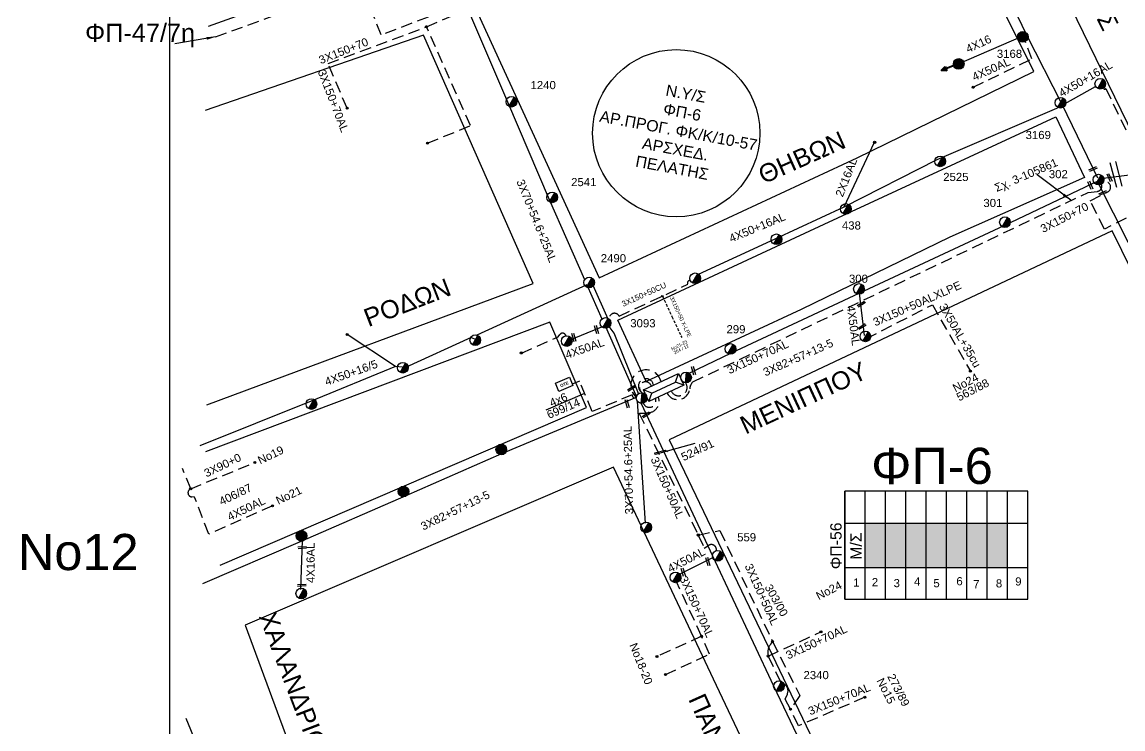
# Model space of a CAD drawing. Header units: millimetres. Extents: x 839 to 3144, y 747 to 1790.
# Drawn here: x 843.1 to 1086.6, y 1329.4 to 1485.8 of the extents above; entities that cross this region are included whole.
import ezdxf
from ezdxf.enums import TextEntityAlignment as Align

# ---------------------------------------------------------------- set-up
doc = ezdxf.new("R2010")
doc.units = ezdxf.units.MM
doc.linetypes.add('DASHED', pattern=[19.05, 12.7, -6.35])
for name, color, linetype in [('Pillar OTE', 7, 'Continuous'), ('Ασφαλειοκιβώτια Χ.Τ 9 αναχωρήσεων', 7, 'Continuous'), ('Γέφυρες Εναερίου Δικτύου', 7, 'DASHED'), ('Γυμνά εναέρια ΧΤ (1Φ)   2x16AL', 7, 'Continuous'), ('Γυμνά εναέρια ΧΤ (3Φ)   3x50+35CU', 7, 'Continuous'), ('Γυμνά εναέρια ΧΤ και ΦΟΠ (3Φ)   4x50+16AL', 7, 'Continuous'), ('Εναέρια παροχή ΧΤ 4x16', 7, 'SYN_LINE'), ('Επίτονοι', 7, 'Continuous'), ('Επιγραφές - Σχήματα', 7, 'Continuous'), ('Καλώδια ΧΤ   3x150+50AL', 7, 'DASHED'), ('Καλώδια ΧΤ   3x150+50ALXLPE', 7, 'DASHED'), ('Καλώδια ΧΤ   3x150+70AL', 7, 'DASHED'), ('Καλώδια ΧΤ   3x150AL+50CU', 7, 'DASHED'), ('Καλώδια ΧΤ   3x150AL+50XLPE', 7, 'DASHED'), ('Καλώδια ΧΤ   3x82+57+13-5', 7, 'Continuous'), ('Καλώδια ΧΤ   4x16AL', 7, 'DASHED'), ('Καλώδια ΧΤ   4x50+13-5', 7, 'Continuous'), ('Καλώδια ΧΤ   4x50AL', 7, 'DASHED'), ('Μηχανική τομή', 7, 'Continuous'), ('Στύλος Ξύλινος', 7, 'Continuous'), ('Στύλος Ξύλινος @ 1', 7, 'Continuous'), ('Στύλος ΦΜ', 7, 'Continuous'), ('Στύλος ΦΜ @ 1', 7, 'Continuous'), ('Συνδέσεις', 7, 'Continuous'), ('Συνεστραμμένα ΧΤ   3x70+54.6+25AL', 7, 'SYN_LINE'), ('Τομή', 7, 'Continuous'), ('Υποσταθμός εναέριος 2 στύλων', 7, 'Continuous'), ('Υποσταθμός πόλεως', 7, 'Continuous'), ('Υπόβαθρο ΔΕΗ', 7, 'Continuous'), ('Υπόγεια καλώδια Παροχών ΧΤ   4x6', 7, 'DASHED')]:
    doc.layers.add(name, color=color, linetype=linetype)
doc.styles.get("Standard").update_dxf_attribs({"font": 'ARIAL.TTF'})
doc.linetypes.add('SYN_LINE', pattern='A,0.5,-0.0001,["/\\/\\/\\/",Standard,S=0.1,R=0,X=0,Y=-0.05],-0.25', length=0.7501)
doc.dimstyles.new('ISO-25', dxfattribs={"dimtxt": 2.5, "dimasz": 2.5, "dimexe": 1.25, "dimexo": 0.625, "dimtad": 1, "dimtxsty": 'Standard', "dimcen": 2.5, "dimadec": 0, "dimazin": 0, "dimtfac": 1, "dimtmove": 0, "dimatfit": 3, "dimfxl": 1, "dimarcsym": 0})

# ---------------------------------------------------------------- blocks, each defined once
blk = doc.blocks.new('ΑΣΦΑΛΕΙΟΚΙΒΩΤΙΟ ΥΠΟΣΤΑΘΜΟΥ 9 ΑΝΑΧΩΡΗΣΕΩΝ')
at = {"layer": 'Ασφαλειοκιβώτια Χ.Τ 9 αναχωρήσεων', "ltscale": 40}
for p, q in [((-23.8, 40.36), (24.02, 40.36)), ((-9.72, 40.36), (-9.72, -40.64)), ((9.94, 40.36), (9.94, -40.64)), ((-23.8, 31.36), (24.02, 31.36)), ((-23.8, 22.36), (24.02, 22.36)), ((-23.8, 13.36), (24.02, 13.36)), ((-23.8, 4.36), (24.02, 4.36)), ((-23.8, -4.64), (24.02, -4.64)), ((-23.8, -13.64), (24.02, -13.64)), ((-23.8, -22.64), (24.02, -22.64)), ((-23.8, -31.64), (24.02, -31.64))]:
    blk.add_line(p, q, dxfattribs=at)
at = {"layer": 'Ασφαλειοκιβώτια Χ.Τ 9 αναχωρήσεων'}
blk.add_lwpolyline([(-23.8, -40.64), (24.02, -40.64), (24.02, 40.36), (-23.8, 40.36)], close=True, dxfattribs=at)
for s, p in [('1', (-18.19, 36.66)), ('2', (-17.99, 28.44)), ('3', (-18.43, 18.79)), ('4', (-17.74, 9.77)), ('5', (-18.47, 1.19)), ('6', (-17.59, -8.98)), ('7', (-18.93, -16.39)), ('8', (-18.55, -26.45)), ('9', (-17.69, -35))]:
    blk.add_text(s, height=3.6, rotation=270, dxfattribs=at).set_placement(p)
at = {"layer": 'Ασφαλειοκιβώτια Χ.Τ 9 αναχωρήσεων', "ltscale": 40}
for tag, height, p in [('ΟΝΟΜΑ', 5, (-0.16, 44.31)), ('ΚΕΙΜΕΝΟ 1', 2, (17.06, 35.59)), ('ΚΕΙΜΕΝΟ 2', 2, (17.06, 26.88)), ('ΚΕΙΜΕΝΟ 3', 2, (17.06, 17.69)), ('ΚΕΙΜΕΝΟ 4', 2, (17.06, 8.71)), ('ΚΕΙΜΕΝΟ 5', 2, (17.06, -0.13)), ('ΚΕΙΜΕΝΟ 6', 2, (17.06, -9.05)), ('ΚΕΙΜΕΝΟ 7', 2, (17.06, -18.13)), ('ΚΕΙΜΕΝΟ 8', 2, (17.06, -26.85)), ('ΚΕΙΜΕΝΟ 9', 2, (17.06, -35.99)), ('ΣΧ', 2, (-0.1, -42.64))]:
    blk.add_attdef(tag, text='', height=height, dxfattribs=at).set_placement(p, align=Align.MIDDLE_CENTER)
blk = doc.blocks.new('ΥΠΑΡΧΩΝ ΤΣΙΜΕΝΤΕΝΙΟΣ ΣΤΥΛΟΣ')
at = {"layer": 'Στύλος ΦΜ'}
blk.add_hatch(color=7, dxfattribs=at).paths.add_polyline_path([(-1.29, -2.28, 0.574793), (2.62, 0, 0.268822), (1.3, 2.27)])
at = {"layer": 'Στύλος ΦΜ', "color": 7}
blk.add_line((-1.29, -2.28), (1.3, 2.27), dxfattribs=at)
blk.add_circle((0, 0), 2.62, dxfattribs=at)
at = {"layer": 'Στύλος ΦΜ', "flags": 4}
for tag, p in [('ΑΡΙΘΜΟΣ', (-4.68, 8.05)), ('ΤΥΠΟΣ', (-4.91, 3.03))]:
    blk.add_attdef(tag, p, '', height=4, dxfattribs=at)
blk = doc.blocks.new('ΤΟΜΗ')
at = {"layer": 'Τομή', "ltscale": 40}
for p, q in [((-5.68, 0), (5.68, 0)), ((5.68, -2.33), (-5.68, -2.33))]:
    blk.add_line(p, q, dxfattribs=at)
blk = doc.blocks.new('ΥΠΟΣΤΑΘΜΟΣ ΕΝΑΕΡΙΟΣ ΕΠΙ 2 ΣΤΥΛΩΝ')
at = {"layer": 'Υποσταθμός εναέριος 2 στύλων', "linetype": 'Continuous'}
for points in [[(-11.97, -2.11, 0.574793), (-8.45, -0.07, 0.268822), (-9.64, 1.98)], [(9.68, -2.15, 0.574793), (13.19, -0.1, 0.268822), (12.01, 1.95)]]:
    blk.add_hatch(color=256, dxfattribs=at).paths.add_polyline_path(points)
for p, q in [((-11.97, -2.11), (-9.64, 1.98)), ((9.68, -2.15), (12.01, 1.95))]:
    blk.add_line(p, q, dxfattribs=at)
for centre in [(-10.81, -0.07), (10.84, -0.1)]:
    blk.add_circle(centre, 2.36, dxfattribs=at)
at = {"layer": 'Υποσταθμός πόλεως', "linetype": 'Continuous', "ltscale": 40}
blk.add_lwpolyline([(-8.57, 2.82), (8.57, 2.82), (8.57, -2.82), (-8.57, -2.82)], close=True, dxfattribs=at)
for points in [[(-5.75, 0), (-8.57, 2.82)], [(-8.57, -2.82), (-5.75, 0)], [(-5.75, 0), (5.75, 0)], [(5.75, 0), (8.57, 2.82)], [(8.57, -2.82), (5.75, 0)]]:
    blk.add_lwpolyline(points, dxfattribs=at)
at = {"layer": 'Υποσταθμός εναέριος 2 στύλων', "ltscale": 40, "flags": 1}
for tag, p in [('ΜΕΤΑΣΧΗΜΑΤΙΣΜΟΣ', (14.09, 2.51)), ('ΙΣΧΥΣ', (14.07, -0.28)), ('ΑΡΙΘΜΟΣ', (14.19, -3))]:
    blk.add_attdef(tag, p, '', height=1.8, dxfattribs=at)
blk = doc.blocks.new('ΜΗΧΑΝΙΚΗ ΤΟΜΗ')
at = {"layer": 'Μηχανική τομή', "ltscale": 40}
for p, q in [((-1.89, 0.78), (1.89, 0.78)), ((1.89, 0), (-1.89, 0))]:
    blk.add_line(p, q, dxfattribs=at)
blk = doc.blocks.new('A$C3F94617C')
at = {"layer": 'Μηχανική τομή', "xscale": 0.5, "yscale": 0.5, "zscale": 0.5}
blk.add_blockref('ΜΗΧΑΝΙΚΗ ΤΟΜΗ', (0.95, 0), dxfattribs=at)
blk = doc.blocks.new('_ΣΥΝΔΕΣΗ')
at = {"layer": 'Συνδέσεις', "linetype": 'SYN_LINE', "ltscale": 40}
blk.add_hatch(color=256, dxfattribs=at).paths.add_polyline_path([(0.5, -0.01, 1), (-0.5, -0.01, 1)])
at = {"layer": 'Συνδέσεις'}
blk.add_circle((0, -0.01), 0.5, dxfattribs=at)
blk = doc.blocks.new('ΥΠΑΡΧΩΝ ΞΥΛΙΝΟΣ ΣΤΥΛΟΣ')
at = {"layer": 'Στύλος Ξύλινος'}
h = blk.add_hatch(color=7, dxfattribs=at)
h.paths.add_polyline_path([(-2.62, 0, 0.270008), (-1.29, -2.28), (1.3, 2.27, 0.576266)])
h.paths.add_polyline_path([(-1.29, -2.28, 0.574793), (2.62, 0, 0.268822), (1.3, 2.27)])
at = {"layer": 'Στύλος Ξύλινος', "color": 7}
blk.add_line((-1.29, -2.28), (1.3, 2.27), dxfattribs=at)
blk.add_circle((0, 0), 2.62, dxfattribs=at)
at = {"layer": 'Στύλος Ξύλινος', "flags": 4}
for tag, p in [('ΑΡΙΘΜΟΣ', (-4.91, 8.6)), ('ΤΥΠΟΣ', (-4.85, 3.39))]:
    blk.add_attdef(tag, p, '', height=4, dxfattribs=at)
blk = doc.blocks.new('ΕΠΙΤΟΝΟΣ')
at = {"layer": 'Επίτονοι', "lineweight": 40, "ltscale": 40}
blk.add_hatch(color=256, dxfattribs=at).paths.add_polyline_path([(-1.13, 6.47), (0, 9.1), (1.13, 6.47)])
for p, q in [((-1.13, 6.47), (0, 9.1)), ((1.13, 6.47), (-1.13, 6.47)), ((-1.13, 6.47), (0, 6.47)), ((0, 9.1), (1.13, 6.47)), ((0, 6.47), (0, 0))]:
    blk.add_line(p, q, dxfattribs=at)
blk = doc.blocks.new('TSONTA XT1')
at = {"ltscale": 40}
h = blk.add_hatch(color=256, dxfattribs=at)
h.dxf.hatch_style = 1
h.paths.add_polyline_path([(596, 2487.7), (597.1, 2488.8), (596, 2489.9), (594.9, 2488.8)])
blk.add_lwpolyline([(594.9, 2488.8), (596, 2489.9), (597.1, 2488.8), (596, 2487.7)], close=True, dxfattribs=at)
blk = doc.blocks.new('PILLAR ΟΤΕ')
at = {"layer": 'Pillar OTE', "ltscale": 40}
blk.add_lwpolyline([(-3.31, 2.02), (3.39, 2.02), (3.39, -1.99), (-3.31, -1.99)], close=True, dxfattribs=at)
at = {"layer": 'Pillar OTE', "insert": (-1.81, 0.71), "char_height": 1.3575, "width": 109.961, "attachment_point": 1}
blk.add_mtext('{\\fArial|b1|i0|c161|p34;OTE}', dxfattribs=at)

msp = doc.modelspace()

# ---------------------------------------------------------------- hatches: boundary and pattern name
at = {"layer": 'Ασφαλειοκιβώτια Χ.Τ 9 αναχωρήσεων', "ltscale": 0.2}
for color, points in [(85, [(1029.59, 1374.95), (1029.59, 1365.13), (1034.09, 1365.13), (1034.09, 1374.95)]), (5, [(1034.09, 1374.95), (1034.09, 1365.13), (1038.59, 1365.13), (1038.59, 1374.95)]), (27, [(1038.59, 1374.95), (1038.59, 1365.13), (1043.09, 1365.13), (1043.09, 1374.95)]), (133, [(1043.09, 1374.95), (1043.09, 1365.13), (1047.59, 1365.13), (1047.59, 1374.95)]), (30, [(1047.59, 1374.95), (1047.59, 1365.13), (1052.09, 1365.13), (1052.09, 1374.95)]), (6, [(1052.09, 1374.95), (1052.09, 1365.13), (1056.59, 1365.13), (1056.59, 1374.95)]), (1, [(1056.59, 1374.95), (1056.59, 1365.13), (1061.09, 1365.13), (1061.09, 1374.95)])]:
    msp.add_hatch(color=color, dxfattribs=at).paths.add_polyline_path(points)

# ---------------------------------------------------------------- linework, layer by layer
at = {"layer": 'Γέφυρες Εναερίου Δικτύου', "color": 1, "ltscale": 0.2}
for points in [[(885.88, 1482.56), (909.73, 1491.21), (941.38, 1502.7)], [(932.88, 1486.89), (922.49, 1482.96), (918.55, 1492.87), (935.79, 1499.08)], [(1009.09, 1348.76), (1015.14, 1336.8), (1013.07, 1333.79)]]:
    msp.add_lwpolyline(points, dxfattribs=at)
at = {"layer": 'Γέφυρες Εναερίου Δικτύου', "color": 27, "ltscale": 0.2}
msp.add_lwpolyline([(932.74, 1459.03), (942.3, 1462.9), (932.55, 1484.79)], dxfattribs=at)
at = {"layer": 'Γέφυρες Εναερίου Δικτύου', "color": 133, "linetype": 'SYN_LINE', "ltscale": 10}
msp.add_lwpolyline([(972.74, 1420.07), (969.41, 1427.55)], dxfattribs=at)
at = {"layer": 'Γέφυρες Εναερίου Δικτύου', "color": 133, "linetype": 'SYN_LINE', "ltscale": 15}
for points in [[(979.47, 1403.6), (979.47, 1403.6), (974.07, 1416.98), (972.74, 1418.75)], [(925.7, 1409.6), (914.99, 1416.67)]]:
    msp.add_lwpolyline(points, dxfattribs=at)
at = {"layer": 'Γέφυρες Εναερίου Δικτύου', "color": 27, "ltscale": 0.2}
msp.add_lwpolyline([(953.52, 1412.59), (961.68, 1416.17), (962.04, 1416.67, -0.634652), (963.39, 1416.4, 0.779356)], format="xyb", dxfattribs=at)
at = {"layer": 'Γέφυρες Εναερίου Δικτύου', "ltscale": 0.2}
msp.add_lwpolyline([(880.37, 1382.53), (894.54, 1388.37)], dxfattribs=at)
msp.add_lwpolyline([(898.45, 1378.78), (884.38, 1372.54), (881.21, 1380.7), (880.62, 1380.75, -0.800104), (880.37, 1382.53), (878.53, 1387.04)], format="xyb", dxfattribs=at)
at = {"layer": 'Γέφυρες Εναερίου Δικτύου', "color": 5, "linetype": 'Continuous', "ltscale": 0.2}
msp.add_lwpolyline([(879.33, 1331.81), (885.9, 1315.64), (894.68, 1291.58)], dxfattribs=at)
at = {"layer": 'Γυμνά εναέρια ΧΤ (1Φ)   2x16AL', "color": 133, "linetype": 'SYN_LINE', "ltscale": 20}
msp.add_lwpolyline([(1024.93, 1444.94), (1031.68, 1459.21)], dxfattribs=at)
at = {"layer": 'Γυμνά εναέρια ΧΤ (3Φ)   3x50+35CU', "color": 30, "ltscale": 0.2}
msp.add_lwpolyline([(1081.02, 1451.3), (1073.18, 1467.54), (1065.28, 1483.08), (1058.59, 1497.1), (1049.98, 1513.92), (1037.79, 1540.07)], dxfattribs=at)
at = {"layer": 'Γυμνά εναέρια ΧΤ (3Φ)   3x50+35CU', "color": 85, "ltscale": 0.2}
msp.add_lwpolyline([(980.04, 1401.45), (995.78, 1367.7), (1009.33, 1338.96), (1025.37, 1305.19), (1041.66, 1271.48)], dxfattribs=at)
at = {"layer": 'Γυμνά εναέρια ΧΤ και ΦΟΠ (3Φ)   4x50+16AL', "color": 133, "ltscale": 0.2}
for points in [[(992.69, 1430.04), (992.69, 1430.04), (1009.64, 1437.87), (1024.93, 1444.94), (1045.52, 1455.44), (1071.99, 1466.77), (1080.57, 1471.59)], [(968.01, 1427.7), (943.65, 1416.54), (943.65, 1415.44), (942.39, 1416.03), (927.91, 1409.38), (925.7, 1409.6), (907.04, 1401.94), (882.42, 1392.03)]]:
    msp.add_lwpolyline(points, dxfattribs=at)
at = {"layer": 'Εναέρια παροχή ΧΤ 4x16', "color": 30, "linetype": 'Continuous', "ltscale": 0.2}
msp.add_lwpolyline([(1064.07, 1482.52), (1050.27, 1476.55)], dxfattribs=at)
at = {"layer": 'Επιγραφές - Σχήματα'}
msp.add_lwpolyline([(875.79, 1777.39), (2904.25, 1777.39), (2904.25, 763.69), (875.79, 763.69)], close=True, dxfattribs=at)
at = {"layer": 'Επιγραφές - Σχήματα', "linetype": 'Continuous', "ltscale": 0.2}
msp.add_lwpolyline([(991.92, 1392.57), (983.14, 1390.14), (983.08, 1390.53), (985.35, 1391.09), (985.82, 1390.78)], dxfattribs=at)
at = {"layer": 'Επιγραφές - Σχήματα', "color": 5, "linetype": 'DASHED', "ltscale": 0.2}
msp.add_arc((981.11, 1405.45), 3.4, 12.9809, 231.0771, dxfattribs=at)
at = {"layer": 'Επιγραφές - Σχήματα', "color": 27, "linetype": 'DASHED', "ltscale": 0.2}
msp.add_arc((981.09, 1405.24), 1.67, 6.7414, 239.3264, dxfattribs=at)
at = {"layer": 'Επιγραφές - Σχήματα', "color": 133, "linetype": 'DASHED', "ltscale": 0.2}
msp.add_arc((981, 1404.89), 1.33, 14.4783, 234.8819, dxfattribs=at)
at = {"layer": 'Επιγραφές - Σχήματα', "color": 85, "linetype": 'DASHED', "ltscale": 0.2}
msp.add_arc((981.84, 1402.01), 1.44, 200.5103, 21.2621, dxfattribs=at)
at = {"layer": 'Καλώδια ΧΤ   3x150+50AL', "color": 1, "ltscale": 0.2}
msp.add_line((1008.1, 1345.54), (1011.2, 1339.08), dxfattribs=at)
at = {"layer": 'Καλώδια ΧΤ   3x150+50AL', "ltscale": 0.2}
msp.add_lwpolyline([(1107.69, 1452.86), (1082.5, 1439.97), (1079.34, 1446.29), (1083.29, 1448.23, 0.989554), (1082.07, 1450.33)], format="xyb", dxfattribs=at)
at = {"layer": 'Καλώδια ΧΤ   3x150+50AL', "color": 1, "ltscale": 0.2}
for points in [[(983.84, 1402.84, -0.494204), (981.67, 1399.37, -0.016931), (979.59, 1399.24), (992.67, 1372.31), (993.96, 1369.44), (995.01, 1370.05, -0.649546), (996.65, 1368.85)], [(992.67, 1372.31), (997.41, 1373.32), (1009.09, 1348.76), (1008.65, 1348.17, 0.215228), (1008.1, 1345.54)]]:
    msp.add_lwpolyline(points, format="xyb", dxfattribs=at)
at = {"layer": 'Καλώδια ΧΤ   3x150+50ALXLPE', "color": 6, "ltscale": 0.2}
msp.add_lwpolyline([(1029.82, 1415.75), (1044.45, 1423.27), (1052.85, 1408.57)], dxfattribs=at)
at = {"layer": 'Καλώδια ΧΤ   3x150+70AL', "color": 27, "ltscale": 0.2}
msp.add_lwpolyline([(914.99, 1466.75), (910.75, 1476.68), (932.55, 1484.79), (938.56, 1487.36), (938.69, 1488.34, -0.45977), (940.82, 1489.72, -0.45977)], format="xyb", dxfattribs=at)
at = {"layer": 'Καλώδια ΧΤ   3x150+70AL', "color": 30, "ltscale": 0.2}
msp.add_lwpolyline([(985.77, 1403.74, 0.754768), (990.76, 1404.68, -0.173341), (991.47, 1406.2), (1078.88, 1448.12), (1080.93, 1448.35, 0.58704), (1081.7, 1450.18)], format="xyb", dxfattribs=at)
msp.add_lwpolyline([(985.15, 1403.46), (985.16, 1403.46)], dxfattribs=at)
at = {"layer": 'Καλώδια ΧΤ   3x150+70AL', "color": 1, "ltscale": 0.2}
for points in [[(985.39, 1341.44), (995.11, 1345.95), (993.38, 1349.91), (987.92, 1361.82)], [(993.38, 1349.91), (983.52, 1345.43)], [(1008.1, 1345.54), (1019.79, 1350.87)]]:
    msp.add_lwpolyline(points, dxfattribs=at)
msp.add_lwpolyline([(1029.51, 1336.41), (1014.82, 1330.08), (1013.07, 1333.79), (1011.87, 1336.03), (1012.37, 1337.13, 0.404218), (1011.57, 1339.37, -2.075037)], format="xyb", dxfattribs=at)
at = {"layer": 'Καλώδια ΧΤ   3x150AL+50CU', "color": 133, "linetype": 'DASHED', "ltscale": 0.2}
msp.add_lwpolyline([(1082.32, 1471.24, 0.925569), (1082.8, 1471.13), (1088.92, 1458.58), (1091.66, 1459.92)], format="xyb", dxfattribs=at)
msp.add_lwpolyline([(975.16, 1420.75), (990.34, 1427.79)], dxfattribs=at)
for centre, radius, start, end in [((990.84, 1428.08), 0.571, 85.4362, 209.8517), ((974.13, 1420.21), 1.17, 27.3808, 184.3102)]:
    msp.add_arc(centre, radius, start, end, dxfattribs=at)
at = {"layer": 'Καλώδια ΧΤ   3x150AL+50XLPE', "color": 133, "linetype": 'DASHED', "ltscale": 0.05}
msp.add_lwpolyline([(984.72, 1425.21), (986.83, 1420.68), (989, 1416)], dxfattribs=at)
at = {"layer": 'Καλώδια ΧΤ   3x82+57+13-5', "color": 6, "ltscale": 0.2}
msp.add_lwpolyline([(990.66, 1408.12), (1000.02, 1412.61), (1028.28, 1425.82), (1060.33, 1440.81), (1081.25, 1450.77)], dxfattribs=at)
at = {"layer": 'Καλώδια ΧΤ   3x82+57+13-5', "color": 5, "ltscale": 0.2}
msp.add_lwpolyline([(883.08, 1361.59), (904.65, 1370.89), (928.01, 1381.09), (949.19, 1390.34), (978.97, 1402.81)], dxfattribs=at)
at = {"layer": 'Καλώδια ΧΤ   4x16AL', "color": 5, "linetype": 'SYN_LINE', "ltscale": 10}
msp.add_lwpolyline([(904.76, 1360.25), (905.08, 1371.08)], dxfattribs=at)
at = {"layer": 'Καλώδια ΧΤ   4x16AL', "color": 6, "ltscale": 0.2}
msp.add_arc((988.35, 1404.96), 1.84, 205.4071, 35.1001, dxfattribs=at)
at = {"layer": 'Καλώδια ΧΤ   4x50+13-5', "color": 6, "ltscale": 0.2}
msp.add_lwpolyline([(1113.53, 1385.29), (1097.34, 1418.17), (1081.34, 1449.79)], dxfattribs=at)
at = {"layer": 'Καλώδια ΧΤ   4x50AL', "color": 30, "ltscale": 0.2}
msp.add_lwpolyline([(1053.47, 1471.39), (1066.42, 1477.66), (1064.85, 1481.89)], dxfattribs=at)
at = {"layer": 'Καλώδια ΧΤ   4x50AL', "color": 6, "linetype": 'Continuous', "ltscale": 0.2}
msp.add_lwpolyline([(1028.28, 1425.82), (1029.39, 1416.45)], dxfattribs=at)
at = {"layer": 'Καλώδια ΧΤ   4x50AL', "color": 27, "linetype": 'Continuous', "ltscale": 0.2}
msp.add_lwpolyline([(963.56, 1415.23), (971.32, 1418.41)], dxfattribs=at)
at = {"layer": 'Καλώδια ΧΤ   4x50AL', "color": 1, "linetype": 'Continuous', "ltscale": 0.2}
msp.add_lwpolyline([(988.53, 1363.68), (995.85, 1367.31)], dxfattribs=at)
at = {"layer": 'Συνδέσεις'}
msp.add_circle((987.78, 1461.23), 18.5, dxfattribs=at)
at = {"layer": 'Συνεστραμμένα ΧΤ   3x70+54.6+25AL', "color": 27, "ltscale": 20}
for points in [[(941.63, 1488.8), (950.44, 1468.19), (959.68, 1446.58), (967.52, 1428.82)], [(971.92, 1418.84), (972.11, 1418.42), (978.98, 1402.86)]]:
    msp.add_lwpolyline(points, dxfattribs=at)
at = {"layer": 'Συνεστραμμένα ΧΤ   3x70+54.6+25AL', "color": 2, "ltscale": 20}
msp.add_lwpolyline([(1082.2, 1451.28), (1110.54, 1454.87)], dxfattribs=at)
at = {"layer": 'Συνεστραμμένα ΧΤ   3x70+54.6+25AL', "color": 27, "ltscale": 10}
msp.add_lwpolyline([(968.01, 1427.7), (971.36, 1420.12)], dxfattribs=at)
at = {"layer": 'Συνεστραμμένα ΧΤ   3x70+54.6+25AL', "ltscale": 20}
msp.add_lwpolyline([(980.97, 1374.94), (979.2, 1401.91)], dxfattribs=at)
at = {"layer": 'Υπόβαθρο ΔΕΗ'}
for points in [[(884.33, 1484.94), (965.51, 1513.94), (981.38, 1519.18), (1009.71, 1529.95), (1033.99, 1541.72), (1024.07, 1561.61), (955.31, 1531.04), (902.98, 1508.07), (884.16, 1502.14)], [(883.92, 1401.15), (956.15, 1427.95), (931.87, 1482.91), (883.55, 1466.22)], [(1055.01, 1249.72), (1154.37, 1296.31), (1120.51, 1365.51), (1096.94, 1413.81), (1084.21, 1439.62), (986.22, 1393.35), (1030.84, 1300.19), (1055.01, 1249.72)], [(886.9, 1365.64), (967.92, 1400.5), (959.81, 1419.44), (883.68, 1390.7)]]:
    msp.add_lwpolyline(points, dxfattribs=at)
for points in [[(1105.87, 1560.86), (1141.94, 1482.21), (1090.45, 1457.72), (1052.74, 1535.12)], [(970.7, 1429.24), (1027.8, 1455.77), (1066.88, 1474.88), (1040.25, 1528.42), (989.27, 1505.9), (944, 1487.55)], [(981.15, 1406.3), (974.83, 1419.89), (1020.49, 1441.09), (1071.75, 1464.87), (1078.12, 1451.46), (1048.29, 1438.2), (1015.44, 1422.21)]]:
    msp.add_lwpolyline(points, close=True, dxfattribs=at)
msp.add_lwpolyline([(892.45, 1352.34), (932.11, 1244.9), (942.97, 1214.33, -0.324793), (961, 1205.75), (1042.06, 1243.25), (996.06, 1340.45), (973.88, 1387.33)], format="xyb", close=True, dxfattribs=at)
at = {"layer": 'Υπόγεια καλώδια Παροχών ΧΤ   4x6', "linetype": 'DASHED', "ltscale": 0.2}
msp.add_lwpolyline([(978.97, 1402.77, -0.678014), (978.05, 1403.36), (969.21, 1399.66), (966.35, 1406.36), (964.79, 1405.69)], format="xyb", dxfattribs=at)

# ---------------------------------------------------------------- block references
at = {"layer": 'Pillar OTE', "xscale": 0.5, "yscale": 0.5, "zscale": 0.5, "rotation": 23.11249580092687}
msp.add_blockref('PILLAR ΟΤΕ', (962.98, 1405.63), dxfattribs=at)
at = {"layer": 'Ασφαλειοκιβώτια Χ.Τ 9 αναχωρήσεων', "xscale": 0.5, "yscale": 0.5, "zscale": 0.5, "rotation": 90}
msp.add_blockref('ΑΣΦΑΛΕΙΟΚΙΒΩΤΙΟ ΥΠΟΣΤΑΘΜΟΥ 9 ΑΝΑΧΩΡΗΣΕΩΝ', (1045.27, 1369.99), dxfattribs=at).add_auto_attribs({'ΟΝΟΜΑ': 'ΦΠ-56'})
at = {"layer": 'Επίτονοι', "xscale": 0.4499999999997437, "yscale": 0.4499999999997437, "zscale": 0.4499999999997437, "rotation": 112.5859925286572}
msp.add_blockref('ΕΠΙΤΟΝΟΣ', (1050.15, 1476.64), dxfattribs=at)
at = {"layer": 'Επιγραφές - Σχήματα', "ltscale": 0.2}
for p, rotation in [((1080.78, 1453.84), 202.7048486407142), ((1084.21, 1450.61), 113.8512810683986), ((1079.95, 1448.92), 113.8512810683986), ((1083, 1448.57), 202.7048486407142), ((1028.04, 1422.76), 31.88586836927598), ((970.58, 1416.9), 105.9329406290813), ((1028.21, 1417.78), 31.88586836927598), ((965.61, 1415.17), 105.9329406290813), ((992.06, 1407.82), 105.9329406290812), ((977.17, 1404.07), 31.88586836927599), ((977.4, 1400.49), 105.9329406290813), ((980.43, 1398.21), 31.88586836927599), ((904.11, 1369.28), 2.700174039078152), ((995.23, 1365.58), 105.9329406290813), ((989.8, 1363.22), 105.9329406290812), ((904.03, 1360.96), 2.7001740390782)]:
    msp.add_blockref('A$C3F94617C', p, dxfattribs=dict(at, rotation=rotation))
at = {"layer": 'Στύλος Ξύλινος @ 1', "ltscale": 40}
ref = msp.add_blockref('ΥΠΑΡΧΩΝ ΞΥΛΙΝΟΣ ΣΤΥΛΟΣ', (1064.46, 1482.56), dxfattribs=dict(at, xscale=0.4499999999998181, yscale=0.4499999999998181, zscale=0.4499999999998181))
ref.add_attrib('ΑΡΙΘΜΟΣ', '3168', (1058.71, 1477.9), dxfattribs={"layer": 'Στύλος Ξύλινος', "height": 1.8, "flags": 4})
at = {"layer": 'Στύλος Ξύλινος @ 1', "ltscale": 40, "xscale": 0.4499999999998181, "yscale": 0.4499999999998181, "zscale": 0.4499999999998181}
for p in [(1050.27, 1476.55), (949.09, 1391.24), (927.44, 1381.93), (904.89, 1372.13)]:
    msp.add_blockref('ΥΠΑΡΧΩΝ ΞΥΛΙΝΟΣ ΣΤΥΛΟΣ', p, dxfattribs=at)
at = {"layer": 'Στύλος ΦΜ @ 1', "ltscale": 40}
ref = msp.add_blockref('ΥΠΑΡΧΩΝ ΤΣΙΜΕΝΤΕΝΙΟΣ ΣΤΥΛΟΣ', (951.35, 1468.19), dxfattribs=dict(at, xscale=0.4499999999998181, yscale=0.4499999999998181, zscale=0.4499999999998181))
ref.add_attrib('ΤΥΠΟΣ', '1240', (955.56, 1470.97), dxfattribs={"layer": 'Στύλος ΦΜ', "height": 1.8, "flags": 4})
at = {"layer": 'Στύλος ΦΜ @ 1', "ltscale": 40, "xscale": 0.4499999999998181, "yscale": 0.4499999999998181, "zscale": 0.4499999999998181}
for p in [(1081.6, 1472.17), (1009.95, 1437.75), (991.96, 1429.12), (943.33, 1415.43), (963.56, 1415.24), (1029.63, 1416.26), (927.3, 1409.33), (907.08, 1401.3), (981.12, 1374.01), (987.61, 1362.95), (904.84, 1359.38)]:
    msp.add_blockref('ΥΠΑΡΧΩΝ ΤΣΙΜΕΝΤΕΝΙΟΣ ΣΤΥΛΟΣ', p, dxfattribs=at)
at = {"layer": 'Στύλος ΦΜ @ 1', "ltscale": 40}
ref = msp.add_blockref('ΥΠΑΡΧΩΝ ΤΣΙΜΕΝΤΕΝΙΟΣ ΣΤΥΛΟΣ', (1072.78, 1467.98), dxfattribs=dict(at, xscale=0.4499999999998181, yscale=0.4499999999998181, zscale=0.4499999999998181))
ref.add_attrib('ΤΥΠΟΣ', '3169', (1065.07, 1459.93), dxfattribs={"layer": 'Στύλος ΦΜ', "height": 1.8, "flags": 4})
ref = msp.add_blockref('ΥΠΑΡΧΩΝ ΤΣΙΜΕΝΤΕΝΙΟΣ ΣΤΥΛΟΣ', (1046.17, 1455), dxfattribs=dict(at, xscale=0.4499999999998181, yscale=0.4499999999998181, zscale=0.4499999999998181))
ref.add_attrib('ΤΥΠΟΣ', '2525', (1046.85, 1450.65), dxfattribs={"layer": 'Στύλος ΦΜ', "height": 1.8, "flags": 4})
ref = msp.add_blockref('ΥΠΑΡΧΩΝ ΤΣΙΜΕΝΤΕΝΙΟΣ ΣΤΥΛΟΣ', (1081.19, 1450.96), dxfattribs=dict(at, xscale=0.4499999999998181, yscale=0.4499999999998181, zscale=0.4499999999998181))
ref.add_attrib('ΤΥΠΟΣ', '302', (1070.21, 1451.27), dxfattribs={"layer": 'Στύλος ΦΜ', "height": 1.8, "flags": 4})
ref = msp.add_blockref('ΥΠΑΡΧΩΝ ΤΣΙΜΕΝΤΕΝΙΟΣ ΣΤΥΛΟΣ', (960.34, 1447.03), dxfattribs=dict(at, xscale=0.4499999999998181, yscale=0.4499999999998181, zscale=0.4499999999998181))
ref.add_attrib('ΤΥΠΟΣ', '2541', (964.53, 1449.51), dxfattribs={"layer": 'Στύλος ΦΜ', "height": 1.8, "flags": 4})
ref = msp.add_blockref('ΥΠΑΡΧΩΝ ΤΣΙΜΕΝΤΕΝΙΟΣ ΣΤΥΛΟΣ', (1060.5, 1441.55), dxfattribs=dict(at, xscale=0.4499999999998181, yscale=0.4499999999998181, zscale=0.4499999999998181))
ref.add_attrib('ΤΥΠΟΣ', '301', (1055.73, 1444.89), dxfattribs={"layer": 'Στύλος ΦΜ', "height": 1.8, "flags": 4})
ref = msp.add_blockref('ΥΠΑΡΧΩΝ ΤΣΙΜΕΝΤΕΝΙΟΣ ΣΤΥΛΟΣ', (1025.3, 1444.46), dxfattribs=dict(at, xscale=0.4499999999998181, yscale=0.4499999999998181, zscale=0.4499999999998181))
ref.add_attrib('ΤΥΠΟΣ', '438', (1024.44, 1439.91), dxfattribs={"layer": 'Στύλος ΦΜ', "height": 1.8, "flags": 4})
ref = msp.add_blockref('ΥΠΑΡΧΩΝ ΤΣΙΜΕΝΤΕΝΙΟΣ ΣΤΥΛΟΣ', (968.52, 1428.2), dxfattribs=dict(at, xscale=0.4499999999998181, yscale=0.4499999999998181, zscale=0.4499999999998181))
ref.add_attrib('ΤΥΠΟΣ', '2490', (971.09, 1432.66), dxfattribs={"layer": 'Στύλος ΦΜ', "height": 1.8, "flags": 4})
ref = msp.add_blockref('ΥΠΑΡΧΩΝ ΤΣΙΜΕΝΤΕΝΙΟΣ ΣΤΥΛΟΣ', (1028.21, 1426.76), dxfattribs=dict(at, xscale=0.4499999999998181, yscale=0.4499999999998181, zscale=0.4499999999998181))
ref.add_attrib('ΤΥΠΟΣ', '300', (1026, 1428.13), dxfattribs={"layer": 'Στύλος ΦΜ', "height": 1.8, "flags": 4})
ref = msp.add_blockref('ΥΠΑΡΧΩΝ ΤΣΙΜΕΝΤΕΝΙΟΣ ΣΤΥΛΟΣ', (972.15, 1419.24), dxfattribs=dict(at, xscale=0.4499999999998181, yscale=0.4499999999998181, zscale=0.4499999999998181))
ref.add_attrib('ΤΥΠΟΣ', '3093', (977.62, 1418.28), dxfattribs={"layer": 'Στύλος ΦΜ', "height": 1.8, "flags": 4})
ref = msp.add_blockref('ΥΠΑΡΧΩΝ ΤΣΙΜΕΝΤΕΝΙΟΣ ΣΤΥΛΟΣ', (999.79, 1413.49), dxfattribs=dict(at, xscale=0.4499999999998181, yscale=0.4499999999998181, zscale=0.4499999999998181))
ref.add_attrib('ΤΥΠΟΣ', '299', (998.91, 1416.95), dxfattribs={"layer": 'Στύλος ΦΜ', "height": 1.8, "flags": 4})
ref = msp.add_blockref('ΥΠΑΡΧΩΝ ΤΣΙΜΕΝΤΕΝΙΟΣ ΣΤΥΛΟΣ', (996.96, 1367.72), dxfattribs=dict(at, xscale=0.4499999999998181, yscale=0.4499999999998181, zscale=0.4499999999998181))
ref.add_attrib('ΤΥΠΟΣ', '559', (1001.26, 1370.92), dxfattribs={"layer": 'Στύλος ΦΜ', "height": 1.8, "flags": 4})
ref = msp.add_blockref('ΥΠΑΡΧΩΝ ΤΣΙΜΕΝΤΕΝΙΟΣ ΣΤΥΛΟΣ', (1010.51, 1338.87), dxfattribs=dict(at, xscale=0.4499999999998181, yscale=0.4499999999998181, zscale=0.4499999999998181))
ref.add_attrib('ΤΥΠΟΣ', '2340', (1015.94, 1340.42), dxfattribs={"layer": 'Στύλος ΦΜ', "height": 1.8, "flags": 4})
at = {"layer": 'Συνδέσεις', "xscale": 0.4500000000000455, "yscale": 0.4500000000000455, "zscale": 0.4500000000000455}
for p in [(932.55, 1484.8), (1053.47, 1471.39), (914.99, 1466.76), (932.74, 1459.03), (1031.68, 1459.21), (914.99, 1416.68), (953.52, 1412.6), (1052.85, 1408.58), (894.54, 1388.38), (880.37, 1382.54), (898.45, 1378.78), (992.67, 1372.32), (993.38, 1349.91), (1019.8, 1350.88), (1009.09, 1348.77), (983.52, 1345.43), (1008.1, 1345.54), (985.39, 1341.45), (1029.49, 1336.41), (1013.05, 1333.79)]:
    msp.add_blockref('_ΣΥΝΔΕΣΗ', p, dxfattribs=at)
at = {"layer": 'Συνδέσεις', "xscale": 0.2, "yscale": 0.2, "zscale": 0.2, "rotation": 301.058386382544}
msp.add_blockref('TSONTA XT1', (496.83, 1270.46), dxfattribs=at)
at = {"layer": 'Τομή', "xscale": 0.5000000000000161, "yscale": 0.5000000000000161, "zscale": 0.5000000000000161, "rotation": 104.5874536372228}
msp.add_blockref('ΤΟΜΗ', (1084.53, 1451.94), dxfattribs=at)
at = {"layer": 'Υποσταθμός εναέριος 2 στύλων', "xscale": 0.5000000000000075, "yscale": 0.5000000000000075, "zscale": 0.5000000000000075, "rotation": 25.01784805613375}
msp.add_blockref('ΥΠΟΣΤΑΘΜΟΣ ΕΝΑΕΡΙΟΣ ΕΠΙ 2 ΣΤΥΛΩΝ', (985.02, 1404.94), dxfattribs=at)

# ---------------------------------------------------------------- texts
at = {"layer": 'Γυμνά εναέρια ΧΤ (1Φ)   2x16AL', "linetype": 'SYN_LINE', "ltscale": 20}
msp.add_text('2X16AL', height=1.8, rotation=68.5886, dxfattribs=at).set_placement((1025.4, 1451.45), align=Align.MIDDLE)
at = {"layer": 'Γυμνά εναέρια ΧΤ και ΦΟΠ (3Φ)   4x50+16AL', "linetype": 'SYN_LINE', "ltscale": 20}
for s, rotation, p in [('4X50+16AL', 30.3195, (1078.32, 1473.26)), ('4X50+16AL', 22.6005, (1005.69, 1440.38)), ('4X50+16/5', 19.7154, (915.86, 1408.26))]:
    msp.add_text(s, height=1.8, rotation=rotation, dxfattribs=at).set_placement(p, align=Align.MIDDLE)
at = {"layer": 'Εναέρια παροχή ΧΤ 4x16', "linetype": 'SYN_LINE', "ltscale": 20}
msp.add_text('4X16', height=1.8, rotation=24.996, dxfattribs=at).set_placement((1054.65, 1480.99), align=Align.MIDDLE)
at = {"layer": 'Επιγραφές - Σχήματα', "ltscale": 0.2, "attachment_point": 1}
for s, insert, char_height, width, rotation in [('ΑΡΙΣΤΟΤΕΛΟΥΣ', (1066.98, 1523.52), 4, 19.6719, 296.2325), ('ΘΗΒΩΝ', (1005.47, 1453.56), 4, 19.6719, 24.0295), ('Σχ. 3-105861', (1057.97, 1449.86), 1.8, 20.6794, 23.2667), ('ΡΟΔΩΝ', (918.22, 1422.03), 4, 19.6719, 21.15), ('Νο21-23', (986.56, 1413.73), 0.72, 8.2718, 27.2843), ('254 / 12', (987.12, 1412.92), 0.72, 8.2718, 27.2843), ('ΜΕΝΙΠΠΟΥ', (1001.43, 1398.14), 4, 19.6719, 24.9153), ('Νο24', (1048.71, 1405.45), 1.8, 20.6794, 27.2843), ('563/88', (1049.55, 1403.47), 1.8, 20.6794, 27.2843), ('524/91', (988.63, 1390.25), 1.8, 9.756, 25.7372), ('Νο19', (894.97, 1389.53), 1.8, 9.756, 25.7372), ('3Χ90+0', (883.09, 1386.67), 1.8, 9.756, 25.7372), ('406/87', (886.41, 1380.44), 1.8, 9.756, 25.7372), ('Νο21', (898.98, 1380.62), 1.8, 9.756, 25.7372), ('Μ/Σ', (1026.32, 1366.84), 2.5, 3.8629, 90), ('Νο24', (1018.48, 1359.47), 1.8, 20.6794, 27.2843), ('303/00', (1008.84, 1361.66), 1.8, 20.6794, 299.387), ('ΧΑΛΑΝΔΡΙΟΥ', (899.14, 1355.78), 4, 19.6719, 290.8865), ('Νο18-20', (979.06, 1348.65), 1.8, 20.6794, 291.8413), ('Νο15', (1033.64, 1340.91), 1.8, 20.6794, 296.9311), ('273/89', (1036.02, 1341.84), 1.8, 20.6794, 296.9311), ('ΠΑΝ. ΤΣΑΛΔΑΡΗ', (994.03, 1337.66), 4, 45.2124, 294.1868)]:
    msp.add_mtext(s, dxfattribs=dict(at, insert=insert, char_height=char_height, width=width, rotation=rotation))
for s, insert, char_height, width in [('ΦΠ-47/7η', (857, 1485.44), 4, 19.6719), ('ΦΠ-6', (1030.9, 1391.62), 8, 39.9345), ('Νο12', (842.14, 1372.55), 8, 39.9345)]:
    msp.add_mtext(s, dxfattribs=dict(at, insert=insert, char_height=char_height, width=width))
at = {"layer": 'Επιγραφές - Σχήματα', "insert": (912.43, 1485.71), "char_height": 2.5, "width": 157.7424, "attachment_point": 1, "rotation": 349.43}
msp.add_mtext('\\pi74.597,t82.097;Ν.Υ/Σ\\P\\pi74.817,t82.317;ΦΠ-6\\P\\pi61.26,t68.76;ΑΡ.ΠΡΟΓ. ΦΚ/Κ/10-57\\P\\pi71.633,t79.133;ΑΡΣΧΕΔ.\\P\\pi70.915,t78.415;ΠΕΛΑΤΗΣ', dxfattribs=at)
at = {"layer": 'Καλώδια ΧΤ   3x150+50AL', "linetype": 'SYN_LINE', "ltscale": 20}
for rotation, p in [(293.7022, (985.83, 1382.79)), (294.3063, (1006.71, 1359.18))]:
    msp.add_text('3X150+50AL', height=1.8, rotation=rotation, dxfattribs=at).set_placement(p, align=Align.MIDDLE)
at = {"layer": 'Καλώδια ΧΤ   3x150+50ALXLPE', "linetype": 'SYN_LINE', "ltscale": 20}
for s, rotation, p in [('3X150+50ALXLPE', 23.7522, (1041.08, 1423.53)), ('3X50AL+35cu', 299.8642, (1050.59, 1416.47))]:
    msp.add_text(s, height=1.8, rotation=rotation, dxfattribs=at).set_placement(p, align=Align.MIDDLE)
at = {"layer": 'Καλώδια ΧΤ   3x150+70AL', "linetype": 'SYN_LINE', "ltscale": 20}
for s, height, rotation, p in [('3X150+70', 1.8, 21.7603, (914.17, 1479.45)), ('3X150+70AL', 1.8, 291.1232, (911.92, 1468.38)), ('3X150+50CU', 1.26, 24.5071, (980.65, 1425.56)), ('3X150+50 X-LPE', 0.9, 294.5071, (988.76, 1420.6)), ('3X150+70AL', 1.8, 24.5071, (1005.83, 1411.74)), ('3X150+70AL', 1.8, 294.5402, (992.32, 1356.45)), ('3X150+70AL', 1.8, 24.9231, (1018.8, 1348.65)), ('3X150+70AL', 1.8, 22.2299, (1023.84, 1336))]:
    msp.add_text(s, height=height, rotation=rotation, dxfattribs=at).set_placement(p, align=Align.MIDDLE)
at = {"layer": 'Καλώδια ΧΤ   3x150+70AL', "ltscale": 0.2, "insert": (1068.12, 1440.73), "char_height": 1.8, "width": 20.6794, "attachment_point": 1, "rotation": 27.2843}
msp.add_mtext('3Χ150+70', dxfattribs=at)
at = {"layer": 'Καλώδια ΧΤ   3x82+57+13-5', "linetype": 'SYN_LINE', "ltscale": 20}
for rotation, p in [(23.9423, (1014.75, 1411.6)), (26.1624, (938.89, 1377.76))]:
    msp.add_text('3X82+57+13-5', height=1.8, rotation=rotation, dxfattribs=at).set_placement(p, align=Align.MIDDLE)
at = {"layer": 'Καλώδια ΧΤ   4x16AL', "ltscale": 0.2, "insert": (905.99, 1361.68), "char_height": 1.8, "width": 9.756, "attachment_point": 1, "rotation": 89.957}
msp.add_mtext('4Χ16AL', dxfattribs=at)
at = {"layer": 'Καλώδια ΧΤ   4x50AL', "linetype": 'SYN_LINE', "ltscale": 20}
for s, rotation, p in [('4X50AL', 24.1252, (1057.45, 1475.4)), ('4X50AL', 277.6846, (1027, 1418.69)), ('4X50AL', 19.4229, (967.53, 1413.6)), ('4x6', 23.2557, (961.72, 1402.25)), ('699/14', 23.2557, (962.81, 1400.37)), ('4X50AL', 25.6545, (892.66, 1378.17)), ('4X50AL', 27.3101, (990.02, 1366.8))]:
    msp.add_text(s, height=1.8, rotation=rotation, dxfattribs=at).set_placement(p, align=Align.MIDDLE)
at = {"layer": 'Συνεστραμμένα ΧΤ   3x70+54.6+25AL', "linetype": 'SYN_LINE', "ltscale": 20}
for rotation, p in [(292.0869, (956.91, 1441.82)), (91.1027, (977.2, 1386.68))]:
    msp.add_text('3X70+54.6+25AL', height=1.8, rotation=rotation, dxfattribs=at).set_placement(p, align=Align.MIDDLE)

# ---------------------------------------------------------------- leaders
at = {"layer": 'Επιγραφές - Σχήματα', "ltscale": 40}
for points, override in [([(885.88, 1482.56), (876.87, 1480.99)], {"dimasz": 2, "dimtad": 0}), ([(1075.09, 1446.39), (1067.65, 1452.03)], {"dimasz": 2, "dimtad": 0}), ([(967.51, 1403.64), (958.94, 1399.91)], {"dimasz": 1, "dimtad": 0})]:
    msp.add_leader(points, dimstyle='ISO-25', override=override, dxfattribs=at)

doc.saveas('drawing.dxf')
